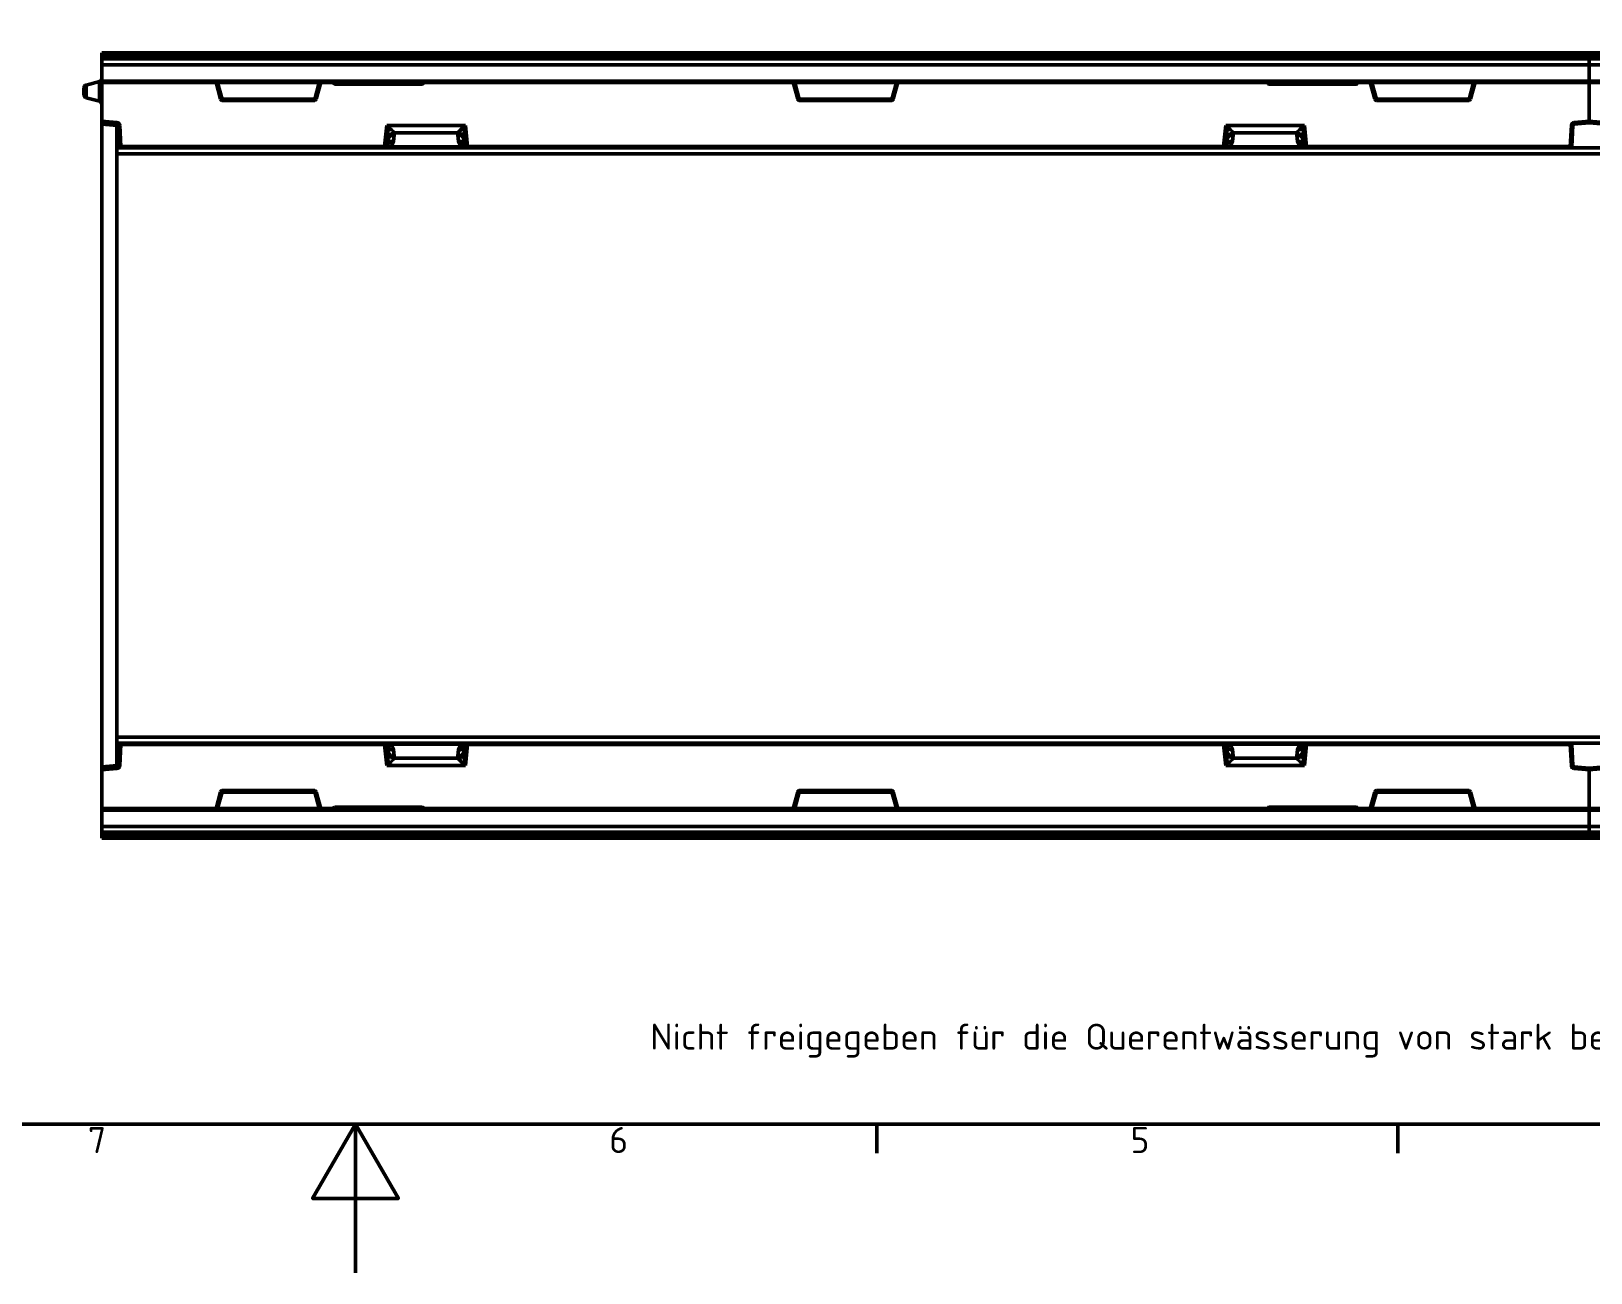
# Model space of a CAD drawing. Header units: millimetres. Extents: x 0 to 2774, y -40 to 1485.
# Drawn here: x 942 to 1466, y 0 to 417 of the extents above; entities that cross this region are included whole.
import ezdxf

# ---------------------------------------------------------------- set-up
doc = ezdxf.new("R2010")
doc.units = ezdxf.units.MM
doc.header["$LTSCALE"] = 2.5
doc.layers.get('0').update_dxf_attribs({"lineweight": 50})
for name, color, linetype, lineweight in [('Rahmen (ISO)', 7, 'Continuous', 50), ('Sichtbar (ISO)', 7, 'Continuous', 50), ('Sichtbar schmal (ISO)', 7, 'Continuous', 50), ('Symbol (ISO)', 7, 'Continuous', 50)]:
    doc.layers.add(name, color=color, linetype=linetype, lineweight=lineweight)
doc.styles.add('Notiztext (DIN)', font='isocpeur.ttf')
doc.styles.add('TXT 3_5', font='isocpeur.ttf')

# ---------------------------------------------------------------- blocks, each defined once
blk = doc.blocks.new('Ränder Standardrahmen')
at = {"layer": 'Rahmen (ISO)'}
for p, q in [((490.58, 20), (490.58, 16.1)), ((560.67, 20), (560.67, 16.1))]:
    blk.add_line(p, q, dxfattribs=at)
at = {"layer": 'Rahmen (ISO)', "flags": 128}
for points in [[(20, 20), (20, 574), (821, 574), (821, 20), (20, 20)], [(420.5, 0), (420.5, 20), (414.73, 10), (426.27, 10), (420.5, 20)]]:
    blk.add_lwpolyline(points, dxfattribs=at)
at = {"layer": 'Rahmen (ISO)', "char_height": 3.5, "attachment_point": 7, "style": 'Notiztext (DIN)'}
for s, insert in [('7', (384.53, 16.1)), ('6', (454.62, 16.1)), ('5', (524.7, 16.1))]:
    blk.add_mtext(s, dxfattribs=dict(at, insert=insert))

msp = doc.modelspace()

# ---------------------------------------------------------------- linework, layer by layer
at = {"layer": 'Sichtbar (ISO)'}
for p, q in [((965.988, 409.546), (965.988, 410.046)), ((1465.988, 410.046), (965.988, 410.046)), ((965.988, 409.546), (965.988, 409.046)), ((965.988, 409.046), (965.988, 408.046)), ((1465.988, 409.546), (1465.988, 410.046)), ((1965.988, 410.046), (1465.988, 410.046)), ((1465.988, 410.046), (1465.988, 409.546)), ((1465.988, 409.546), (1465.988, 409.046)), ((1465.988, 409.046), (1465.988, 409.546)), ((1465.988, 409.046), (1465.988, 408.046)), ((1465.988, 408.046), (1465.988, 409.046)), ((965.988, 408.021), (965.988, 408.046)), ((1465.988, 408.046), (965.988, 408.046)), ((965.988, 408.021), (965.988, 406.046)), ((1465.988, 406.046), (965.988, 406.046)), ((965.988, 406.046), (965.988, 400.546)), ((1465.988, 408.021), (1465.988, 408.046)), ((1965.988, 408.046), (1465.988, 408.046)), ((1465.988, 408.046), (1465.988, 408.021)), ((1465.988, 408.021), (1465.988, 406.046)), ((1465.988, 406.046), (1465.988, 408.021)), ((1965.988, 406.046), (1465.988, 406.046)), ((1465.988, 406.046), (1465.988, 400.546)), ((1465.988, 400.546), (1465.988, 406.046)), ((965.247, 400.348), (960.729, 399.137)), ((965.988, 400.046), (965.988, 400.546)), ((965.988, 400.046), (1004.725, 400.046)), ((965.988, 400.046), (965.988, 387.03)), ((1005.933, 394.413), (1004.379, 400.046)), ((1004.886, 400.047), (1039.09, 400.047)), ((1039.597, 400.046), (1038.043, 394.413)), ((1039.251, 400.046), (1044.138, 400.046)), ((1043.854, 400.046), (1043.889, 399.917)), ((1044.138, 400.046), (1073.838, 400.046)), ((1073.728, 400.034), (1044.248, 400.034)), ((1044.372, 399.546), (1073.604, 399.546)), ((1073.838, 400.046), (1198.725, 400.046)), ((1074.087, 399.917), (1074.122, 400.046)), ((1199.933, 394.413), (1198.379, 400.046)), ((1198.886, 400.047), (1233.09, 400.047)), ((1233.597, 400.046), (1232.043, 394.413)), ((1233.251, 400.046), (1358.138, 400.046)), ((1357.854, 400.046), (1357.889, 399.917)), ((1358.138, 400.046), (1387.838, 400.046)), ((1387.728, 400.034), (1358.248, 400.034)), ((1358.372, 399.546), (1387.604, 399.546)), ((1387.838, 400.046), (1392.725, 400.046)), ((1388.087, 399.917), (1388.122, 400.046)), ((1393.933, 394.413), (1392.379, 400.046)), ((1392.886, 400.047), (1427.09, 400.047)), ((1427.597, 400.046), (1426.043, 394.413)), ((1427.251, 400.046), (1465.988, 400.046)), ((1465.988, 400.046), (1465.988, 400.546)), ((1465.988, 400.546), (1465.988, 400.046)), ((1465.988, 400.046), (1504.725, 400.046)), ((1465.988, 400.046), (1465.988, 387.03)), ((1465.988, 387.03), (1465.988, 400.046)), ((959.988, 395.921), (959.988, 398.171)), ((965.247, 393.745), (960.729, 394.956)), ((1006.415, 394.046), (1037.561, 394.046)), ((1200.415, 394.046), (1231.561, 394.046)), ((1394.415, 394.046), (1425.561, 394.046)), ((965.988, 386.528), (965.988, 387.03)), ((965.988, 386.528), (971.055, 386.084)), ((965.988, 386.528), (965.988, 386.046)), ((965.988, 386.046), (970.988, 385.609)), ((965.988, 170.046), (965.988, 386.046)), ((970.988, 385.609), (970.988, 378.046)), ((971.511, 385.612), (971.882, 378.52)), ((1460.094, 378.52), (1460.465, 385.612)), ((1460.921, 386.084), (1465.988, 386.528)), ((1465.988, 386.528), (1465.988, 387.03)), ((1465.988, 387.03), (1465.988, 386.528)), ((1465.988, 386.528), (1471.055, 386.084)), ((972.382, 378.046), (970.988, 378.046)), ((970.988, 378.046), (970.988, 376.029)), ((972.382, 378.046), (1061.035, 378.046)), ((1061.088, 378.046), (1061.035, 378.046)), ((1061.088, 378.046), (1088.888, 378.046)), ((1062.082, 378.942), (1062.305, 381.065)), ((1087.671, 381.065), (1087.894, 378.942)), ((1088.941, 378.046), (1088.888, 378.046)), ((1088.941, 378.046), (1343.035, 378.046)), ((1343.088, 378.046), (1343.035, 378.046)), ((1343.088, 378.046), (1370.888, 378.046)), ((1344.082, 378.942), (1344.305, 381.065)), ((1369.671, 381.065), (1369.894, 378.942)), ((1370.941, 378.046), (1370.888, 378.046)), ((1370.941, 378.046), (1459.594, 378.046)), ((1472.382, 378.046), (1459.594, 378.046)), ((970.988, 376.029), (970.988, 180.064)), ((970.988, 180.064), (970.988, 178.046)), ((972.382, 178.046), (970.988, 178.046)), ((970.988, 178.046), (970.988, 170.484)), ((971.882, 177.573), (971.511, 170.48)), ((1061.035, 178.046), (972.382, 178.046)), ((1061.035, 178.046), (1061.088, 178.046)), ((1088.888, 178.046), (1061.088, 178.046)), ((1062.305, 175.027), (1062.082, 177.151)), ((1087.894, 177.151), (1087.671, 175.027)), ((1088.888, 178.046), (1088.941, 178.046)), ((1343.035, 178.046), (1088.941, 178.046)), ((1343.035, 178.046), (1343.088, 178.046)), ((1370.888, 178.046), (1343.088, 178.046)), ((1344.305, 175.027), (1344.082, 177.151)), ((1369.894, 177.151), (1369.671, 175.027)), ((1370.888, 178.046), (1370.941, 178.046)), ((1459.594, 178.046), (1370.941, 178.046)), ((1472.382, 178.046), (1459.594, 178.046)), ((1460.465, 170.48), (1460.094, 177.573)), ((970.988, 170.484), (965.988, 170.046)), ((965.988, 170.046), (965.988, 169.565)), ((971.055, 170.009), (965.988, 169.565)), ((965.988, 169.063), (965.988, 169.565)), ((965.988, 169.063), (965.988, 156.046)), ((1465.988, 169.565), (1460.921, 170.009)), ((1471.055, 170.009), (1465.988, 169.565)), ((1465.988, 169.565), (1465.988, 169.063)), ((1465.988, 169.063), (1465.988, 169.565)), ((1465.988, 156.046), (1465.988, 169.063)), ((1465.988, 169.063), (1465.988, 156.046)), ((1004.379, 156.046), (1005.933, 161.679)), ((1037.561, 162.046), (1006.415, 162.046)), ((1038.043, 161.679), (1039.597, 156.046)), ((1198.379, 156.046), (1199.933, 161.679)), ((1231.561, 162.046), (1200.415, 162.046)), ((1232.043, 161.679), (1233.597, 156.046)), ((1392.379, 156.046), (1393.933, 161.679)), ((1425.561, 162.046), (1394.415, 162.046)), ((1426.043, 161.679), (1427.597, 156.046)), ((965.988, 155.546), (965.988, 156.046)), ((1004.725, 156.046), (965.988, 156.046)), ((965.988, 155.546), (965.988, 150.046)), ((1039.09, 156.046), (1004.886, 156.046)), ((1044.138, 156.046), (1039.251, 156.046)), ((1043.889, 156.176), (1043.854, 156.046)), ((1073.838, 156.046), (1044.138, 156.046)), ((1044.248, 156.059), (1073.728, 156.059)), ((1073.604, 156.546), (1044.372, 156.546)), ((1198.725, 156.046), (1073.838, 156.046)), ((1074.122, 156.046), (1074.087, 156.176)), ((1233.09, 156.046), (1198.886, 156.046)), ((1358.138, 156.046), (1233.251, 156.046)), ((1357.889, 156.176), (1357.854, 156.046)), ((1387.838, 156.046), (1358.138, 156.046)), ((1358.248, 156.059), (1387.728, 156.059)), ((1387.604, 156.546), (1358.372, 156.546)), ((1392.725, 156.046), (1387.838, 156.046)), ((1388.122, 156.046), (1388.087, 156.176)), ((1427.09, 156.046), (1392.886, 156.046)), ((1465.988, 156.046), (1427.251, 156.046)), ((1465.988, 156.046), (1465.988, 155.546)), ((1465.988, 155.546), (1465.988, 156.046)), ((1504.725, 156.046), (1465.988, 156.046)), ((1465.988, 150.046), (1465.988, 155.546)), ((1465.988, 155.546), (1465.988, 150.046)), ((965.988, 150.046), (965.988, 148.072)), ((965.988, 150.046), (1465.988, 150.046)), ((965.988, 148.046), (965.988, 148.072)), ((965.988, 148.046), (1465.988, 148.046)), ((965.988, 148.046), (965.988, 147.046)), ((965.988, 147.046), (965.988, 146.546)), ((1465.988, 148.072), (1465.988, 150.046)), ((1465.988, 150.046), (1465.988, 148.072)), ((1465.988, 150.046), (1965.988, 150.046)), ((1465.988, 148.072), (1465.988, 148.046)), ((1465.988, 148.046), (1465.988, 148.072)), ((1465.988, 147.046), (1465.988, 148.046)), ((1465.988, 148.046), (1965.988, 148.046)), ((1465.988, 148.046), (1465.988, 147.046)), ((1465.988, 146.546), (1465.988, 147.046)), ((1465.988, 147.046), (1465.988, 146.546)), ((965.988, 146.046), (965.988, 146.546)), ((965.988, 146.046), (1465.988, 146.046)), ((1465.988, 146.546), (1465.988, 146.046)), ((1465.988, 146.046), (1465.988, 146.546)), ((1465.988, 146.046), (1965.988, 146.046))]:
    msp.add_line(p, q, dxfattribs=at)
for centre, radius, start, end in [((960.988, 398.171), 1, 105, 180), ((964.988, 401.314), 1, 285, 0), ((1044.372, 400.046), 0.5, 195, 270), ((1073.604, 400.046), 0.5, 270, 345), ((1358.372, 400.046), 0.5, 195, 270), ((1387.604, 400.046), 0.5, 270, 345), ((960.988, 395.921), 1, 180, 255), ((964.988, 392.779), 1, 0, 75), ((1006.415, 394.546), 0.5, 195.42277, 270), ((1037.561, 394.546), 0.5, 270, 344.57723), ((1200.415, 394.546), 0.5, 195.42277, 270), ((1231.561, 394.546), 0.5, 270, 344.57723), ((1394.415, 394.546), 0.5, 195.42277, 270), ((1425.561, 394.546), 0.5, 270, 344.57723), ((971.011, 385.586), 0.5, 3, 85), ((1460.965, 385.586), 0.5, 95, 177), ((972.382, 378.546), 0.5, 183, 270), ((1061.088, 379.046), 1, 270, 354), ((1088.888, 379.046), 1, 186, 270), ((1343.088, 379.046), 1, 270, 354), ((1370.888, 379.046), 1, 186, 270), ((1459.594, 378.546), 0.5, 270, 357), ((972.382, 177.546), 0.5, 90, 177), ((1061.088, 177.046), 1, 6, 90), ((1088.888, 177.046), 1, 90, 174), ((1343.088, 177.046), 1, 6, 90), ((1370.888, 177.046), 1, 90, 174), ((1459.594, 177.546), 0.5, 3, 90), ((971.011, 170.507), 0.5, 275, 357), ((1460.965, 170.507), 0.5, 183, 265), ((1006.415, 161.546), 0.5, 90, 164.57723), ((1037.561, 161.546), 0.5, 15.42277, 90), ((1200.415, 161.546), 0.5, 90, 164.57723), ((1231.561, 161.546), 0.5, 15.42277, 90), ((1394.415, 161.546), 0.5, 90, 164.57723), ((1425.561, 161.546), 0.5, 15.42277, 90), ((1044.372, 156.046), 0.5, 90, 165), ((1073.604, 156.046), 0.5, 15, 90), ((1358.372, 156.046), 0.5, 90, 165), ((1387.604, 156.046), 0.5, 15, 90)]:
    msp.add_arc(centre, radius, start, end, dxfattribs=at)
for centre, major_axis, start_param, end_param in [((1044.234, 400.56), (0.137, -0.51), 5.8149227, 6.0344777), ((1073.742, 400.56), (-0.137, -0.51), 0.2487076, 0.4682626), ((1358.234, 400.56), (0.137, -0.51), 5.8149227, 6.0344777), ((1387.742, 400.56), (-0.137, -0.51), 0.2487076, 0.4682626), ((1044.234, 155.533), (0.137, 0.51), 0.2487076, 0.4682626), ((1073.742, 155.533), (-0.137, 0.51), 5.8149227, 6.0344777), ((1358.234, 155.533), (0.137, 0.51), 0.2487076, 0.4682626), ((1387.742, 155.533), (-0.137, 0.51), 5.8149227, 6.0344777)]:
    msp.add_ellipse(centre, major_axis=major_axis, ratio=0.947813, start_param=start_param, end_param=end_param, dxfattribs=at)
for points in [[(1004.725, 400.046), (1004.778, 400.046), (1004.833, 400.047), (1004.886, 400.047)], [(1039.09, 400.047), (1039.143, 400.047), (1039.198, 400.046), (1039.251, 400.046)], [(1198.725, 400.046), (1198.778, 400.046), (1198.833, 400.047), (1198.886, 400.047)], [(1233.09, 400.047), (1233.143, 400.047), (1233.198, 400.046), (1233.251, 400.046)], [(1392.725, 400.046), (1392.778, 400.046), (1392.833, 400.047), (1392.886, 400.047)], [(1427.09, 400.047), (1427.143, 400.047), (1427.198, 400.046), (1427.251, 400.046)], [(1004.886, 156.046), (1004.833, 156.046), (1004.778, 156.047), (1004.725, 156.046)], [(1039.251, 156.046), (1039.198, 156.046), (1039.143, 156.046), (1039.09, 156.046)], [(1198.886, 156.046), (1198.833, 156.046), (1198.778, 156.047), (1198.725, 156.046)], [(1233.251, 156.046), (1233.198, 156.046), (1233.143, 156.046), (1233.09, 156.046)], [(1392.886, 156.046), (1392.833, 156.046), (1392.778, 156.047), (1392.725, 156.046)], [(1427.251, 156.046), (1427.198, 156.046), (1427.143, 156.046), (1427.09, 156.046)]]:
    msp.add_open_spline(points, degree=3, dxfattribs=at)
at = {"layer": 'Sichtbar schmal (ISO)'}
for p, q in [((965.988, 409.546), (1465.988, 409.546)), ((1465.988, 409.046), (965.988, 409.046)), ((1465.988, 409.546), (1965.988, 409.546)), ((1965.988, 409.046), (1465.988, 409.046)), ((965.988, 408.021), (1465.988, 408.021)), ((1465.988, 408.021), (1965.988, 408.021)), ((960.729, 399.137), (960.729, 394.956)), ((965.247, 393.745), (965.247, 400.348)), ((1465.988, 400.546), (965.988, 400.546)), ((1006.415, 394.503), (1004.886, 400.047)), ((1039.09, 400.047), (1037.561, 394.503)), ((1044.372, 399.571), (1044.248, 400.034)), ((1044.372, 399.571), (1044.372, 399.546)), ((1073.604, 399.571), (1044.372, 399.571)), ((1073.728, 400.034), (1073.604, 399.571)), ((1073.604, 399.546), (1073.604, 399.571)), ((1200.415, 394.503), (1198.886, 400.047)), ((1233.09, 400.047), (1231.561, 394.503)), ((1358.372, 399.571), (1358.248, 400.034)), ((1358.372, 399.571), (1358.372, 399.546)), ((1387.604, 399.571), (1358.372, 399.571)), ((1387.728, 400.034), (1387.604, 399.571)), ((1387.604, 399.546), (1387.604, 399.571)), ((1394.415, 394.503), (1392.886, 400.047)), ((1427.09, 400.047), (1425.561, 394.503)), ((1965.988, 400.546), (1465.988, 400.546)), ((1006.415, 394.503), (1006.415, 394.046)), ((1037.561, 394.503), (1006.415, 394.503)), ((1037.561, 394.046), (1037.561, 394.503)), ((1200.415, 394.503), (1200.415, 394.046)), ((1231.561, 394.503), (1200.415, 394.503)), ((1231.561, 394.046), (1231.561, 394.503)), ((1394.415, 394.503), (1394.415, 394.046)), ((1425.561, 394.503), (1394.415, 394.503)), ((1425.561, 394.046), (1425.561, 394.503)), ((971.099, 386.582), (965.988, 387.03)), ((971.099, 386.582), (971.055, 386.084)), ((971.511, 385.612), (972.01, 385.639)), ((972.382, 378.546), (972.01, 385.639)), ((1061.772, 385.56), (1061.035, 378.546)), ((1061.772, 385.56), (1088.204, 385.56)), ((1064.229, 383.102), (1085.747, 383.102)), ((1088.941, 378.546), (1088.204, 385.56)), ((1343.772, 385.56), (1343.035, 378.546)), ((1343.772, 385.56), (1370.204, 385.56)), ((1367.747, 383.102), (1346.229, 383.102)), ((1370.941, 378.546), (1370.204, 385.56)), ((1459.966, 385.639), (1459.594, 378.546)), ((1459.966, 385.639), (1460.465, 385.612)), ((1465.988, 387.03), (1460.877, 386.582)), ((1460.921, 386.084), (1460.877, 386.582)), ((1471.099, 386.582), (1465.988, 387.03)), ((972.382, 378.546), (971.882, 378.52)), ((1061.035, 378.546), (972.382, 378.546)), ((972.382, 378.546), (972.382, 378.046)), ((1061.035, 378.046), (1061.035, 378.546)), ((1061.035, 378.546), (1061.14, 378.541)), ((1086.935, 378.408), (1063.041, 378.408)), ((1064.071, 380.371), (1064.294, 382.495)), ((1085.682, 382.495), (1085.905, 380.371)), ((1088.836, 378.541), (1088.941, 378.546)), ((1343.035, 378.546), (1088.941, 378.546)), ((1088.941, 378.046), (1088.941, 378.546)), ((1343.035, 378.046), (1343.035, 378.546)), ((1343.035, 378.546), (1343.14, 378.541)), ((1345.041, 378.408), (1368.935, 378.408)), ((1346.071, 380.371), (1346.294, 382.495)), ((1367.682, 382.495), (1367.905, 380.371)), ((1370.836, 378.541), (1370.941, 378.546)), ((1459.594, 378.546), (1370.941, 378.546)), ((1370.941, 378.046), (1370.941, 378.546)), ((1460.094, 378.52), (1459.594, 378.546)), ((1459.594, 378.046), (1459.594, 378.546)), ((1960.988, 376.029), (970.988, 376.029)), ((1960.988, 180.064), (970.988, 180.064)), ((971.882, 177.573), (972.382, 177.546)), ((972.01, 170.454), (972.382, 177.546)), ((972.382, 178.046), (972.382, 177.546)), ((972.382, 177.546), (1061.035, 177.546)), ((1061.035, 178.046), (1061.035, 177.546)), ((1061.14, 177.552), (1061.035, 177.546)), ((1061.035, 177.546), (1061.772, 170.533)), ((1086.935, 177.685), (1063.041, 177.685)), ((1064.294, 173.598), (1064.071, 175.722)), ((1085.905, 175.722), (1085.682, 173.598)), ((1088.204, 170.533), (1088.941, 177.546)), ((1088.941, 177.546), (1088.836, 177.552)), ((1088.941, 178.046), (1088.941, 177.546)), ((1088.941, 177.546), (1343.035, 177.546)), ((1343.035, 178.046), (1343.035, 177.546)), ((1343.14, 177.552), (1343.035, 177.546)), ((1343.035, 177.546), (1343.772, 170.533)), ((1345.041, 177.685), (1368.935, 177.685)), ((1346.294, 173.598), (1346.071, 175.722)), ((1367.905, 175.722), (1367.682, 173.598)), ((1370.204, 170.533), (1370.941, 177.546)), ((1370.941, 177.546), (1370.836, 177.552)), ((1370.941, 178.046), (1370.941, 177.546)), ((1370.941, 177.546), (1459.594, 177.546)), ((1459.594, 177.546), (1459.594, 178.046)), ((1459.594, 177.546), (1460.094, 177.573)), ((1459.594, 177.546), (1459.966, 170.454)), ((965.988, 169.063), (971.099, 169.51)), ((971.055, 170.009), (971.099, 169.51)), ((972.01, 170.454), (971.511, 170.48)), ((1088.204, 170.533), (1061.772, 170.533)), ((1064.229, 172.99), (1085.747, 172.99)), ((1370.204, 170.533), (1343.772, 170.533)), ((1367.747, 172.99), (1346.229, 172.99)), ((1460.465, 170.48), (1459.966, 170.454)), ((1460.877, 169.51), (1460.921, 170.009)), ((1460.877, 169.51), (1465.988, 169.063)), ((1465.988, 169.063), (1471.099, 169.51)), ((1004.886, 156.046), (1006.415, 161.59)), ((1006.415, 162.046), (1006.415, 161.59)), ((1006.415, 161.59), (1037.561, 161.59)), ((1037.561, 161.59), (1037.561, 162.046)), ((1037.561, 161.59), (1039.09, 156.046)), ((1198.886, 156.046), (1200.415, 161.59)), ((1200.415, 162.046), (1200.415, 161.59)), ((1200.415, 161.59), (1231.561, 161.59)), ((1231.561, 161.59), (1231.561, 162.046)), ((1231.561, 161.59), (1233.09, 156.046)), ((1392.886, 156.046), (1394.415, 161.59)), ((1394.415, 162.046), (1394.415, 161.59)), ((1394.415, 161.59), (1425.561, 161.59)), ((1425.561, 161.59), (1425.561, 162.046)), ((1425.561, 161.59), (1427.09, 156.046)), ((965.988, 155.546), (1465.988, 155.546)), ((1044.248, 156.059), (1044.372, 156.522)), ((1044.372, 156.546), (1044.372, 156.522)), ((1044.372, 156.522), (1073.604, 156.522)), ((1073.604, 156.522), (1073.604, 156.546)), ((1073.604, 156.522), (1073.728, 156.059)), ((1358.248, 156.059), (1358.372, 156.522)), ((1358.372, 156.546), (1358.372, 156.522)), ((1358.372, 156.522), (1387.604, 156.522)), ((1387.604, 156.522), (1387.604, 156.546)), ((1387.604, 156.522), (1387.728, 156.059)), ((1465.988, 155.546), (1965.988, 155.546)), ((1465.988, 148.072), (965.988, 148.072)), ((965.988, 147.046), (1465.988, 147.046)), ((1965.988, 148.072), (1465.988, 148.072)), ((1465.988, 147.046), (1965.988, 147.046)), ((1465.988, 146.546), (965.988, 146.546)), ((1965.988, 146.546), (1465.988, 146.546))]:
    msp.add_line(p, q, dxfattribs=at)
for centre, radius, start, end in [((971.011, 385.586), 1, 3, 85), ((1460.965, 385.586), 1, 95, 177), ((1061.088, 380.685), 3, 310.63537, 354), ((1088.888, 380.685), 3, 186, 229.36463), ((1343.088, 380.685), 3, 310.63537, 354), ((1370.888, 380.685), 3, 186, 229.36463), ((1061.088, 175.408), 3, 6, 49.36463), ((1088.888, 175.408), 3, 130.63537, 174), ((1343.088, 175.408), 3, 6, 49.36463), ((1370.888, 175.408), 3, 130.63537, 174), ((971.011, 170.507), 1, 275, 357), ((1460.965, 170.507), 1, 183, 265)]:
    msp.add_arc(centre, radius, start, end, dxfattribs=at)
for centre, major_axis, ratio, start_param, end_param in [((1044.372, 400.046), (-0.483, -0.129), 0.947813, 0, 1.3220887), ((1073.604, 400.046), (0.483, -0.129), 0.947813, 4.9610966, 6.2831853), ((1358.372, 400.046), (-0.483, -0.129), 0.947813, 0, 1.3220887), ((1387.604, 400.046), (0.483, -0.129), 0.947813, 4.9610966, 6.2831853), ((1006.415, 394.546), (-0.482, -0.133), 0.0840398, 0, 1.5476161), ((1037.561, 394.546), (0.482, -0.133), 0.0840398, 4.7355692, 6.2831853), ((1200.415, 394.546), (-0.482, -0.133), 0.0840398, 0, 1.5476161), ((1231.561, 394.546), (0.482, -0.133), 0.0840398, 4.7355692, 6.2831853), ((1394.415, 394.546), (-0.482, -0.133), 0.0840398, 0, 1.5476161), ((1425.561, 394.546), (0.482, -0.133), 0.0840398, 4.7355692, 6.2831853), ((1064.229, 381.464), (1.9, 0.625), 0.8049551, 1.3119969, 2.6322857), ((1061.278, 382.495), (-3.018, -0.293), 0.689271, 3.0017611, 3.2952504), ((1088.698, 382.495), (-3.018, 0.293), 0.689271, 6.1295276, 6.4230169), ((1085.747, 381.464), (1.9, -0.625), 0.8049551, 0.509307, 1.8295958), ((1346.229, 381.464), (1.9, 0.625), 0.8049551, 1.3119969, 2.6322857), ((1343.278, 382.495), (-3.018, -0.293), 0.689271, 3.0017611, 3.2952504), ((1370.698, 382.495), (-3.018, 0.293), 0.689271, 6.1295276, 6.4230169), ((1367.747, 381.464), (1.9, -0.625), 0.8049551, 0.509307, 1.8295958), ((1061.088, 378.546), (0, -0.5), 0.1039621, 0, 1.5598699), ((1061.088, 379.046), (-0.995, 0.105), 0.5, 1.6755161, 3.1415927), ((1063.041, 376.77), (-1.302, 1.518), 0.6810406, 5.3832101, 6.2831853), ((1064.071, 378.733), (-1.989, 0.209), 0.8176676, 4.7981187, 6.2831853), ((1064.294, 380.856), (-1.989, 0.209), 0.8176676, 4.7981187, 6.2831853), ((1061.278, 380.856), (0.41, 2.103), 0.4603244, 4.9010024, 5.1944917), ((1085.682, 380.856), (1.989, 0.209), 0.8176676, 0, 1.4850666), ((1085.905, 378.733), (1.989, 0.209), 0.8176676, 0, 1.4850666), ((1086.935, 376.77), (1.302, 1.518), 0.6810406, 0, 0.8999752), ((1088.698, 380.856), (-0.41, 2.103), 0.4603244, 1.0886936, 1.3821829), ((1088.888, 379.046), (-0.995, -0.105), 0.5, 0, 1.4660766), ((1088.888, 378.546), (0, -0.5), 0.1039621, 4.7233154, 6.2831853), ((1343.088, 378.546), (0, -0.5), 0.1039621, 0, 1.5598699), ((1343.088, 379.046), (-0.995, 0.105), 0.5, 1.6755161, 3.1415927), ((1345.041, 376.77), (-1.302, 1.518), 0.6810406, 5.3832101, 6.2831853), ((1346.071, 378.733), (-1.989, 0.209), 0.8176676, 4.7981187, 6.2831853), ((1346.294, 380.856), (-1.989, 0.209), 0.8176676, 4.7981187, 6.2831853), ((1343.278, 380.856), (0.41, 2.103), 0.4603244, 4.9010024, 5.1944917), ((1367.682, 380.856), (1.989, 0.209), 0.8176676, 0, 1.4850666), ((1367.905, 378.733), (1.989, 0.209), 0.8176676, 0, 1.4850666), ((1368.935, 376.77), (1.302, 1.518), 0.6810406, 0, 0.8999752), ((1370.698, 380.856), (-0.41, 2.103), 0.4603244, 1.0886936, 1.3821829), ((1370.888, 379.046), (-0.995, -0.105), 0.5, 0, 1.4660766), ((1370.888, 378.546), (0, -0.5), 0.1039621, 4.7233154, 6.2831853), ((1061.088, 177.546), (0, 0.5), 0.1039621, 4.7233154, 6.2831853), ((1061.088, 177.046), (0.995, 0.105), 0.5, 0, 1.4660766), ((1063.041, 179.323), (-1.302, -1.518), 0.6810406, 0, 0.8999752), ((1064.071, 177.36), (-1.989, -0.209), 0.8176676, 0, 1.4850666), ((1064.294, 175.236), (-1.989, -0.209), 0.8176676, 0, 1.4850666), ((1061.278, 175.236), (0.41, -2.103), 0.4603244, 1.0886936, 1.3821829), ((1064.229, 174.629), (-1.9, 0.625), 0.8049551, 0.509307, 1.8295958), ((1061.278, 173.598), (3.018, -0.293), 0.689271, 6.1295276, 6.4230169), ((1088.698, 173.598), (3.018, 0.293), 0.689271, 3.0017611, 3.2952504), ((1085.682, 175.236), (1.989, -0.209), 0.8176676, 4.7981187, 6.2831853), ((1085.747, 174.629), (-1.9, -0.625), 0.8049551, 1.3119969, 2.6322857), ((1085.905, 177.36), (1.989, -0.209), 0.8176676, 4.7981187, 6.2831853), ((1086.935, 179.323), (1.302, -1.518), 0.6810406, 5.3832101, 6.2831853), ((1088.698, 175.236), (-0.41, -2.103), 0.4603244, 4.9010024, 5.1944917), ((1088.888, 177.046), (0.995, -0.105), 0.5, 1.6755161, 3.1415927), ((1088.888, 177.546), (0, 0.5), 0.1039621, 0, 1.5598699), ((1343.088, 177.546), (0, 0.5), 0.1039621, 4.7233154, 6.2831853), ((1343.088, 177.046), (0.995, 0.105), 0.5, 0, 1.4660766), ((1345.041, 179.323), (-1.302, -1.518), 0.6810406, 0, 0.8999752), ((1346.071, 177.36), (-1.989, -0.209), 0.8176676, 0, 1.4850666), ((1343.278, 175.236), (0.41, -2.103), 0.4603244, 1.0886936, 1.3821829), ((1346.294, 175.236), (-1.989, -0.209), 0.8176676, 0, 1.4850666), ((1346.229, 174.629), (-1.9, 0.625), 0.8049551, 0.509307, 1.8295958), ((1343.278, 173.598), (3.018, -0.293), 0.689271, 6.1295276, 6.4230169), ((1370.698, 173.598), (3.018, 0.293), 0.689271, 3.0017611, 3.2952504), ((1367.682, 175.236), (1.989, -0.209), 0.8176676, 4.7981187, 6.2831853), ((1367.747, 174.629), (-1.9, -0.625), 0.8049551, 1.3119969, 2.6322857), ((1367.905, 177.36), (1.989, -0.209), 0.8176676, 4.7981187, 6.2831853), ((1368.935, 179.323), (1.302, -1.518), 0.6810406, 5.3832101, 6.2831853), ((1370.698, 175.236), (-0.41, -2.103), 0.4603244, 4.9010024, 5.1944917), ((1370.888, 177.046), (0.995, -0.105), 0.5, 1.6755161, 3.1415927), ((1370.888, 177.546), (0, 0.5), 0.1039621, 0, 1.5598699), ((1006.415, 161.546), (-0.482, 0.133), 0.0840398, 4.7355692, 6.2831853), ((1037.561, 161.546), (0.482, 0.133), 0.0840398, 0, 1.5476161), ((1200.415, 161.546), (-0.482, 0.133), 0.0840398, 4.7355692, 6.2831853), ((1231.561, 161.546), (0.482, 0.133), 0.0840398, 0, 1.5476161), ((1394.415, 161.546), (-0.482, 0.133), 0.0840398, 4.7355692, 6.2831853), ((1425.561, 161.546), (0.482, 0.133), 0.0840398, 0, 1.5476161), ((1044.372, 156.046), (-0.483, 0.129), 0.947813, 4.9610966, 6.2831853), ((1073.604, 156.046), (0.483, 0.129), 0.947813, 0, 1.3220887), ((1358.372, 156.046), (-0.483, 0.129), 0.947813, 4.9610966, 6.2831853), ((1387.604, 156.046), (0.483, 0.129), 0.947813, 0, 1.3220887)]:
    msp.add_ellipse(centre, major_axis=major_axis, ratio=ratio, start_param=start_param, end_param=end_param, dxfattribs=at)
for points, knots in [([(1064.229, 383.102), (1064.192, 383.171), (1064.143, 383.244), (1063.93, 383.527), (1063.713, 383.759), (1063.467, 384.003), (1063.263, 384.205), (1063.038, 384.417), (1062.474, 384.935), (1062.122, 385.249), (1061.772, 385.56)], [0.09962646, 0.09962646, 0.09962646, 0.09962646, 0.16010665, 0.16010665, 0.3202133, 0.3202133, 0.3202133, 0.45284249, 0.45284249, 0.64042661, 0.64042661, 0.64042661, 0.64042661]), ([(1061.772, 385.56), (1061.855, 385.069), (1061.939, 384.574), (1062.071, 383.757), (1062.124, 383.422), (1062.17, 383.101), (1062.225, 382.714), (1062.272, 382.345), (1062.312, 381.892), (1062.32, 381.775), (1062.325, 381.664)], [-0.64042661, -0.64042661, -0.64042661, -0.64042661, -0.45284249, -0.45284249, -0.3202133, -0.3202133, -0.3202133, -0.16010665, -0.16010665, -0.09962646, -0.09962646, -0.09962646, -0.09962646]), ([(1088.204, 385.56), (1087.854, 385.249), (1087.502, 384.935), (1086.938, 384.417), (1086.713, 384.205), (1086.509, 384.003), (1086.263, 383.759), (1086.046, 383.527), (1085.833, 383.244), (1085.784, 383.171), (1085.747, 383.102)], [-0.00100156, -0.00100156, -0.00100156, -0.00100156, 0.1865823, 0.1865823, 0.31921174, 0.31921174, 0.31921174, 0.47931839, 0.47931839, 0.53979859, 0.53979859, 0.53979859, 0.53979859]), ([(1087.651, 381.664), (1087.656, 381.775), (1087.664, 381.892), (1087.704, 382.345), (1087.751, 382.714), (1087.806, 383.101), (1087.852, 383.422), (1087.905, 383.757), (1088.037, 384.574), (1088.121, 385.069), (1088.204, 385.56)], [-0.53979859, -0.53979859, -0.53979859, -0.53979859, -0.47931839, -0.47931839, -0.31921174, -0.31921174, -0.31921174, -0.1865823, -0.1865823, 0.00100156, 0.00100156, 0.00100156, 0.00100156]), ([(1343.772, 385.56), (1343.855, 385.069), (1343.939, 384.574), (1344.071, 383.757), (1344.124, 383.422), (1344.17, 383.101), (1344.225, 382.714), (1344.272, 382.345), (1344.312, 381.892), (1344.32, 381.775), (1344.325, 381.664)], [-0.6404266, -0.6404266, -0.6404266, -0.6404266, -0.45284274, -0.45284274, -0.3202133, -0.3202133, -0.3202133, -0.16010665, -0.16010665, -0.09962646, -0.09962646, -0.09962646, -0.09962646]), ([(1346.229, 383.102), (1346.192, 383.171), (1346.143, 383.244), (1345.93, 383.527), (1345.713, 383.759), (1345.467, 384.003), (1345.263, 384.205), (1345.038, 384.417), (1344.474, 384.935), (1344.122, 385.249), (1343.772, 385.56)], [0.09962646, 0.09962646, 0.09962646, 0.09962646, 0.16010665, 0.16010665, 0.3202133, 0.3202133, 0.3202133, 0.45284274, 0.45284274, 0.6404266, 0.6404266, 0.6404266, 0.6404266]), ([(1370.204, 385.56), (1369.854, 385.249), (1369.502, 384.935), (1368.938, 384.417), (1368.713, 384.205), (1368.509, 384.003), (1368.263, 383.759), (1368.046, 383.527), (1367.833, 383.244), (1367.784, 383.171), (1367.747, 383.102)], [-0.0010016, -0.0010016, -0.0010016, -0.0010016, 0.18658253, 0.18658253, 0.31921171, 0.31921171, 0.31921171, 0.47931836, 0.47931836, 0.53979856, 0.53979856, 0.53979856, 0.53979856]), ([(1369.651, 381.664), (1369.656, 381.775), (1369.664, 381.892), (1369.704, 382.345), (1369.751, 382.714), (1369.806, 383.101), (1369.852, 383.422), (1369.905, 383.757), (1370.037, 384.574), (1370.121, 385.069), (1370.204, 385.56)], [-0.53979856, -0.53979856, -0.53979856, -0.53979856, -0.47931836, -0.47931836, -0.31921171, -0.31921171, -0.31921171, -0.18658253, -0.18658253, 0.0010016, 0.0010016, 0.0010016, 0.0010016]), ([(1061.088, 378.046), (1061.258, 378.046), (1061.429, 378.054), (1061.768, 378.083), (1061.936, 378.105), (1062.101, 378.135), (1062.266, 378.164), (1062.429, 378.202), (1062.744, 378.292), (1062.897, 378.346), (1063.041, 378.408)], [-0.00097649, -0.00097649, -0.00097649, -0.00097649, 0.07708795, 0.07708795, 0.15515238, 0.15515238, 0.15515238, 0.23321682, 0.23321682, 0.31128125, 0.31128125, 0.31128125, 0.31128125]), ([(1086.935, 378.408), (1087.219, 378.286), (1087.535, 378.197), (1088.194, 378.076), (1088.542, 378.046), (1088.888, 378.046)], [-0.31124093, -0.31124093, -0.31124093, -0.31124093, -0.15764428, -0.15764428, 0.00101324, 0.00101324, 0.00101324, 0.00101324]), ([(1343.088, 378.046), (1343.258, 378.046), (1343.429, 378.054), (1343.768, 378.083), (1343.936, 378.105), (1344.101, 378.135), (1344.266, 378.164), (1344.429, 378.202), (1344.744, 378.292), (1344.897, 378.346), (1345.041, 378.408)], [-0.31225418, -0.31225418, -0.31225418, -0.31225418, -0.23419063, -0.23419063, -0.15612709, -0.15612709, -0.15612709, -0.07806354, -0.07806354, 0, 0, 0, 0]), ([(1368.935, 378.408), (1369.221, 378.285), (1369.539, 378.195), (1370.198, 378.076), (1370.544, 378.046), (1370.888, 378.046)], [0, 0, 0, 0, 0.15463042, 0.15463042, 0.31225774, 0.31225774, 0.31225774, 0.31225774]), ([(1063.041, 177.685), (1062.755, 177.808), (1062.437, 177.897), (1061.778, 178.017), (1061.432, 178.046), (1061.088, 178.046)], [0, 0, 0, 0, 0.15463042, 0.15463042, 0.31225774, 0.31225774, 0.31225774, 0.31225774]), ([(1062.325, 174.429), (1062.32, 174.318), (1062.312, 174.2), (1062.272, 173.747), (1062.225, 173.379), (1062.17, 172.992), (1062.124, 172.671), (1062.071, 172.335), (1061.939, 171.519), (1061.855, 171.024), (1061.772, 170.533)], [-0.53979856, -0.53979856, -0.53979856, -0.53979856, -0.47931836, -0.47931836, -0.31921171, -0.31921171, -0.31921171, -0.18658253, -0.18658253, 0.0010016, 0.0010016, 0.0010016, 0.0010016]), ([(1088.888, 178.046), (1088.718, 178.046), (1088.547, 178.039), (1088.208, 178.01), (1088.04, 177.988), (1087.875, 177.958), (1087.71, 177.929), (1087.548, 177.891), (1087.232, 177.8), (1087.079, 177.747), (1086.935, 177.685)], [-0.31225418, -0.31225418, -0.31225418, -0.31225418, -0.23419063, -0.23419063, -0.15612709, -0.15612709, -0.15612709, -0.07806354, -0.07806354, 0, 0, 0, 0]), ([(1088.204, 170.533), (1088.121, 171.024), (1088.037, 171.519), (1087.905, 172.335), (1087.852, 172.671), (1087.806, 172.992), (1087.751, 173.379), (1087.704, 173.747), (1087.664, 174.2), (1087.656, 174.318), (1087.651, 174.429)], [-0.6404266, -0.6404266, -0.6404266, -0.6404266, -0.45284274, -0.45284274, -0.3202133, -0.3202133, -0.3202133, -0.16010665, -0.16010665, -0.09962646, -0.09962646, -0.09962646, -0.09962646]), ([(1345.041, 177.685), (1344.757, 177.807), (1344.441, 177.896), (1343.782, 178.016), (1343.434, 178.046), (1343.088, 178.046)], [-0.31124093, -0.31124093, -0.31124093, -0.31124093, -0.15764428, -0.15764428, 0.00101324, 0.00101324, 0.00101324, 0.00101324]), ([(1344.325, 174.429), (1344.32, 174.318), (1344.312, 174.2), (1344.272, 173.747), (1344.225, 173.379), (1344.17, 172.992), (1344.124, 172.671), (1344.071, 172.335), (1343.939, 171.519), (1343.855, 171.024), (1343.772, 170.533)], [-0.53979859, -0.53979859, -0.53979859, -0.53979859, -0.47931839, -0.47931839, -0.31921174, -0.31921174, -0.31921174, -0.1865823, -0.1865823, 0.00100156, 0.00100156, 0.00100156, 0.00100156]), ([(1370.888, 178.046), (1370.718, 178.046), (1370.547, 178.039), (1370.208, 178.01), (1370.04, 177.988), (1369.875, 177.958), (1369.71, 177.929), (1369.548, 177.891), (1369.232, 177.8), (1369.079, 177.747), (1368.935, 177.685)], [-0.00097649, -0.00097649, -0.00097649, -0.00097649, 0.07708795, 0.07708795, 0.15515238, 0.15515238, 0.15515238, 0.23321682, 0.23321682, 0.31128125, 0.31128125, 0.31128125, 0.31128125]), ([(1370.204, 170.533), (1370.121, 171.024), (1370.037, 171.519), (1369.905, 172.335), (1369.852, 172.671), (1369.806, 172.992), (1369.751, 173.379), (1369.704, 173.747), (1369.664, 174.2), (1369.656, 174.318), (1369.651, 174.429)], [-0.64042661, -0.64042661, -0.64042661, -0.64042661, -0.45284249, -0.45284249, -0.3202133, -0.3202133, -0.3202133, -0.16010665, -0.16010665, -0.09962646, -0.09962646, -0.09962646, -0.09962646]), ([(1061.772, 170.533), (1062.122, 170.844), (1062.474, 171.158), (1063.038, 171.675), (1063.263, 171.888), (1063.467, 172.09), (1063.713, 172.334), (1063.93, 172.566), (1064.143, 172.849), (1064.192, 172.922), (1064.229, 172.99)], [-0.0010016, -0.0010016, -0.0010016, -0.0010016, 0.18658253, 0.18658253, 0.31921171, 0.31921171, 0.31921171, 0.47931836, 0.47931836, 0.53979856, 0.53979856, 0.53979856, 0.53979856]), ([(1085.747, 172.99), (1085.784, 172.922), (1085.833, 172.849), (1086.046, 172.566), (1086.263, 172.334), (1086.509, 172.09), (1086.713, 171.888), (1086.938, 171.675), (1087.502, 171.158), (1087.854, 170.844), (1088.204, 170.533)], [0.09962646, 0.09962646, 0.09962646, 0.09962646, 0.16010665, 0.16010665, 0.3202133, 0.3202133, 0.3202133, 0.45284274, 0.45284274, 0.6404266, 0.6404266, 0.6404266, 0.6404266]), ([(1343.772, 170.533), (1344.122, 170.844), (1344.474, 171.158), (1345.038, 171.675), (1345.263, 171.888), (1345.467, 172.09), (1345.713, 172.334), (1345.93, 172.566), (1346.143, 172.849), (1346.192, 172.922), (1346.229, 172.99)], [-0.00100156, -0.00100156, -0.00100156, -0.00100156, 0.1865823, 0.1865823, 0.31921174, 0.31921174, 0.31921174, 0.47931839, 0.47931839, 0.53979859, 0.53979859, 0.53979859, 0.53979859]), ([(1367.747, 172.99), (1367.784, 172.922), (1367.833, 172.849), (1368.046, 172.566), (1368.263, 172.334), (1368.509, 172.09), (1368.713, 171.888), (1368.938, 171.675), (1369.502, 171.158), (1369.854, 170.844), (1370.204, 170.533)], [0.09962646, 0.09962646, 0.09962646, 0.09962646, 0.16010665, 0.16010665, 0.3202133, 0.3202133, 0.3202133, 0.45284249, 0.45284249, 0.64042661, 0.64042661, 0.64042661, 0.64042661])]:
    msp.add_open_spline(points, degree=3, knots=knots, dxfattribs=at)

# ---------------------------------------------------------------- block references
at = {"xscale": 2.5, "yscale": 2.5, "zscale": 2.5}
msp.add_blockref('Ränder Standardrahmen', (0, 0), dxfattribs=at)

# ---------------------------------------------------------------- texts
at = {"layer": 'Symbol (ISO)', "insert": (1572.232, 83.737), "char_height": 8.75, "width": 411.93991, "attachment_point": 3, "style": 'TXT 3_5'}
msp.add_mtext('\\fISOCPEUR|b0|i0;Nicht freigegeben für die Querentwässerung von stark befahrenen Straßen!', dxfattribs=at)

doc.saveas('drawing.dxf')
